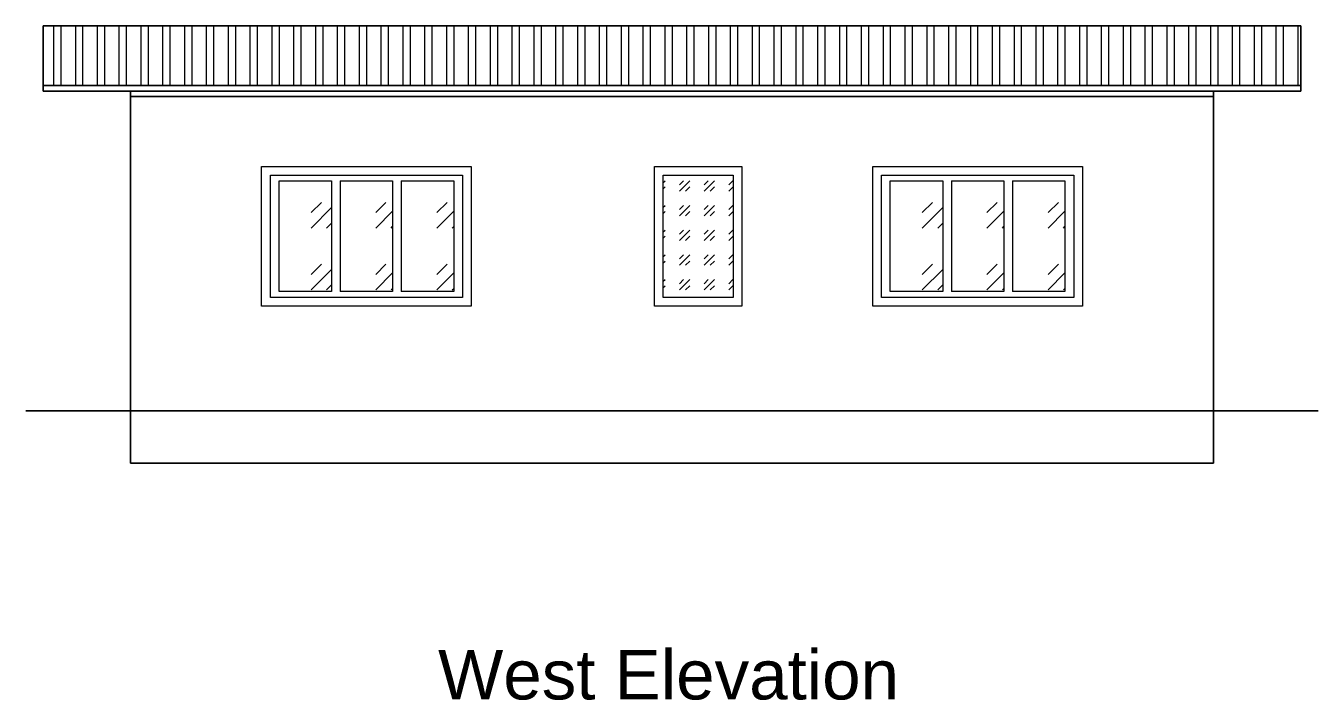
# Model space of a CAD drawing. Header units: inches. Extents: x 54699 to 80583, y -8431 to -3547.
# Drawn here: x 76577.9 to 77021.9, y -5638.9 to -5407.3 of the extents above; entities that cross this region are included whole.
import ezdxf

# ---------------------------------------------------------------- set-up
doc = ezdxf.new("R2010")
doc.units = ezdxf.units.IN
doc.header["$LTSCALE"] = 0.5
doc.header["$MEASUREMENT"] = 0
for name, color, linetype, lineweight in [('DIM_LINE', 173, 'Continuous', 20), ('door', 202, 'Continuous', 5), ('Toilet', 7, 'Continuous', 25)]:
    doc.layers.add(name, color=color, linetype=linetype, lineweight=lineweight)
doc.styles.get("Standard").update_dxf_attribs({"font": 'arial.ttf'})

msp = doc.modelspace()

# ---------------------------------------------------------------- hatches: boundary and pattern name
at = {"layer": 'DIM_LINE'}
h = msp.add_hatch(dxfattribs=at)
h.set_pattern_fill('ANSI32', color=256, scale=20, angle=225)
h.set_pattern_definition([(270, (0, 12), (7.5, -9e-16), []), (270, (-2.5, 9.5), (7.5, -9e-16), [])])
h.paths.add_polyline_path([(76583.89, -5407.26), (76583.89, -5427.69), (77015.89, -5427.69), (77015.89, -5407.26)])
at = {"layer": 'door', "ltscale": 0.5}
h = msp.add_hatch(dxfattribs=at)
h.set_pattern_fill('GOST_GLASS', color=256, scale=2.5)
h.set_pattern_definition([(45, (-285836.572, 25176.348), (21.21320344, 0), [12.5, -17.5]), (45, (-285831.269, 25176.348), (21.21320344, 0), [5, -25]), (45, (-285836.572, 25181.651), (21.21320344, 0), [5, -25])])
h.paths.add_polyline_path([(76664.89, -5498.52), (76682.89, -5498.52), (76682.89, -5460.52), (76664.89, -5460.52)])
h = msp.add_hatch(dxfattribs=at)
h.set_pattern_fill('GOST_GLASS', color=256, scale=2.5)
h.set_pattern_definition([(45, (-285835.572, 25176.348), (21.21320344, 0), [12.5, -17.5]), (45, (-285830.269, 25176.348), (21.21320344, 0), [5, -25]), (45, (-285835.572, 25181.651), (21.21320344, 0), [5, -25])])
h.paths.add_polyline_path([(76685.89, -5498.52), (76703.89, -5498.52), (76703.89, -5460.52), (76685.89, -5460.52)])
h = msp.add_hatch(dxfattribs=at)
h.set_pattern_fill('GOST_GLASS', color=256, scale=2.5)
h.set_pattern_definition([(45, (-285814.572, 25176.348), (21.21320344, 0), [12.5, -17.5]), (45, (-285809.269, 25176.348), (21.21320344, 0), [5, -25]), (45, (-285814.572, 25181.651), (21.21320344, 0), [5, -25])])
h.paths.add_polyline_path([(76706.89, -5498.52), (76724.89, -5498.52), (76724.89, -5460.52), (76706.89, -5460.52)])
h = msp.add_hatch(dxfattribs=at)
h.set_pattern_fill('GOST_GLASS', color=256)
h.set_pattern_definition([(45, (-285807.572, 25176.3475), (8.48528137, 0), [5, -7]), (45, (-285805.451, 25176.3475), (8.48528137, 0), [2, -10]), (45, (-285807.572, 25178.469), (8.48528137, 0), [2, -10])])
h.paths.add_polyline_path([(76796.89, -5458.52), (76796.89, -5500.52), (76820.89, -5500.52), (76820.89, -5458.52)])
h = msp.add_hatch(dxfattribs=at)
h.set_pattern_fill('GOST_GLASS', color=256, scale=2.5)
h.set_pattern_definition([(45, (-285626.572, 25176.348), (21.21320344, 0), [12.5, -17.5]), (45, (-285621.269, 25176.348), (21.21320344, 0), [5, -25]), (45, (-285626.572, 25181.651), (21.21320344, 0), [5, -25])])
h.paths.add_polyline_path([(76874.89, -5498.52), (76892.89, -5498.52), (76892.89, -5460.52), (76874.89, -5460.52)])
h = msp.add_hatch(dxfattribs=at)
h.set_pattern_fill('GOST_GLASS', color=256, scale=2.5)
h.set_pattern_definition([(45, (-285625.572, 25176.348), (21.21320344, 0), [12.5, -17.5]), (45, (-285620.269, 25176.348), (21.21320344, 0), [5, -25]), (45, (-285625.572, 25181.651), (21.21320344, 0), [5, -25])])
h.paths.add_polyline_path([(76895.89, -5498.52), (76913.89, -5498.52), (76913.89, -5460.52), (76895.89, -5460.52)])
h = msp.add_hatch(dxfattribs=at)
h.set_pattern_fill('GOST_GLASS', color=256, scale=2.5)
h.set_pattern_definition([(45, (-285604.572, 25176.348), (21.21320344, 0), [12.5, -17.5]), (45, (-285599.269, 25176.348), (21.21320344, 0), [5, -25]), (45, (-285604.572, 25181.651), (21.21320344, 0), [5, -25])])
h.paths.add_polyline_path([(76916.89, -5498.52), (76934.89, -5498.52), (76934.89, -5460.52), (76916.89, -5460.52)])

# ---------------------------------------------------------------- linework, layer by layer
for p, q in [((76682.89, -5460.52), (76682.89, -5498.52)), ((76685.89, -5460.52), (76685.89, -5498.52)), ((76706.89, -5460.52), (76706.89, -5498.52)), ((76892.89, -5460.52), (76892.89, -5498.52)), ((76895.89, -5460.52), (76895.89, -5498.52)), ((76916.89, -5460.52), (76916.89, -5498.52))]:
    msp.add_line(p, q, dxfattribs=at)
for points in [[(76730.89, -5503.52), (76658.89, -5503.52), (76658.89, -5455.52), (76730.89, -5455.52)], [(76793.89, -5455.52), (76823.89, -5455.52), (76823.89, -5503.52), (76793.89, -5503.52)], [(76940.89, -5503.52), (76868.89, -5503.52), (76868.89, -5455.52), (76940.89, -5455.52)], [(76727.89, -5500.52), (76661.89, -5500.52), (76661.89, -5458.52), (76727.89, -5458.52)], [(76796.89, -5458.52), (76820.89, -5458.52), (76820.89, -5500.52), (76796.89, -5500.52)], [(76937.89, -5500.52), (76871.89, -5500.52), (76871.89, -5458.52), (76937.89, -5458.52)]]:
    msp.add_lwpolyline(points, close=True, dxfattribs=at)
for points in [[(76682.89, -5498.52), (76664.89, -5498.52), (76664.89, -5460.52), (76682.89, -5460.52)], [(76685.89, -5460.52), (76703.89, -5460.52), (76703.89, -5498.52), (76685.89, -5498.52)], [(76706.89, -5460.52), (76724.89, -5460.52), (76724.89, -5498.52), (76706.89, -5498.52)], [(76892.89, -5498.52), (76874.89, -5498.52), (76874.89, -5460.52), (76892.89, -5460.52)], [(76895.89, -5460.52), (76913.89, -5460.52), (76913.89, -5498.52), (76895.89, -5498.52)], [(76916.89, -5460.52), (76934.89, -5460.52), (76934.89, -5498.52), (76916.89, -5498.52)]]:
    msp.add_lwpolyline(points, dxfattribs=at)
at = {"layer": 'Toilet'}
for p, q in [((76583.89, -5407.26), (77015.89, -5407.26)), ((76583.89, -5429.69), (76583.89, -5407.26)), ((77015.89, -5429.69), (77015.89, -5407.26)), ((76583.89, -5427.69), (77015.89, -5427.69)), ((76583.89, -5429.69), (77015.89, -5429.69)), ((76613.89, -5429.69), (76613.89, -5539.52)), ((76985.89, -5429.69), (76985.89, -5539.52)), ((76613.89, -5431.52), (76985.89, -5431.52)), ((76613.89, -5539.52), (76577.89, -5539.52)), ((76613.89, -5539.52), (76985.89, -5539.52)), ((76613.89, -5557.52), (76613.89, -5539.52)), ((76985.89, -5539.52), (77021.89, -5539.52)), ((76985.89, -5557.52), (76985.89, -5539.52)), ((76613.89, -5557.52), (76985.89, -5557.52))]:
    msp.add_line(p, q, dxfattribs=at)

# ---------------------------------------------------------------- texts
at = {"color": 7, "linetype": 'ByBlock', "lineweight": 5, "insert": (76798.7, -5625.25), "char_height": 6, "width": 232.9624, "attachment_point": 5}
msp.add_mtext('{\\fArial CE|b0|i0|c238|p34;\\P\\fArial CE|b0|i0|c0|p34;\\H2.8333x;West Elevation}', dxfattribs=at)

doc.saveas('drawing.dxf')
